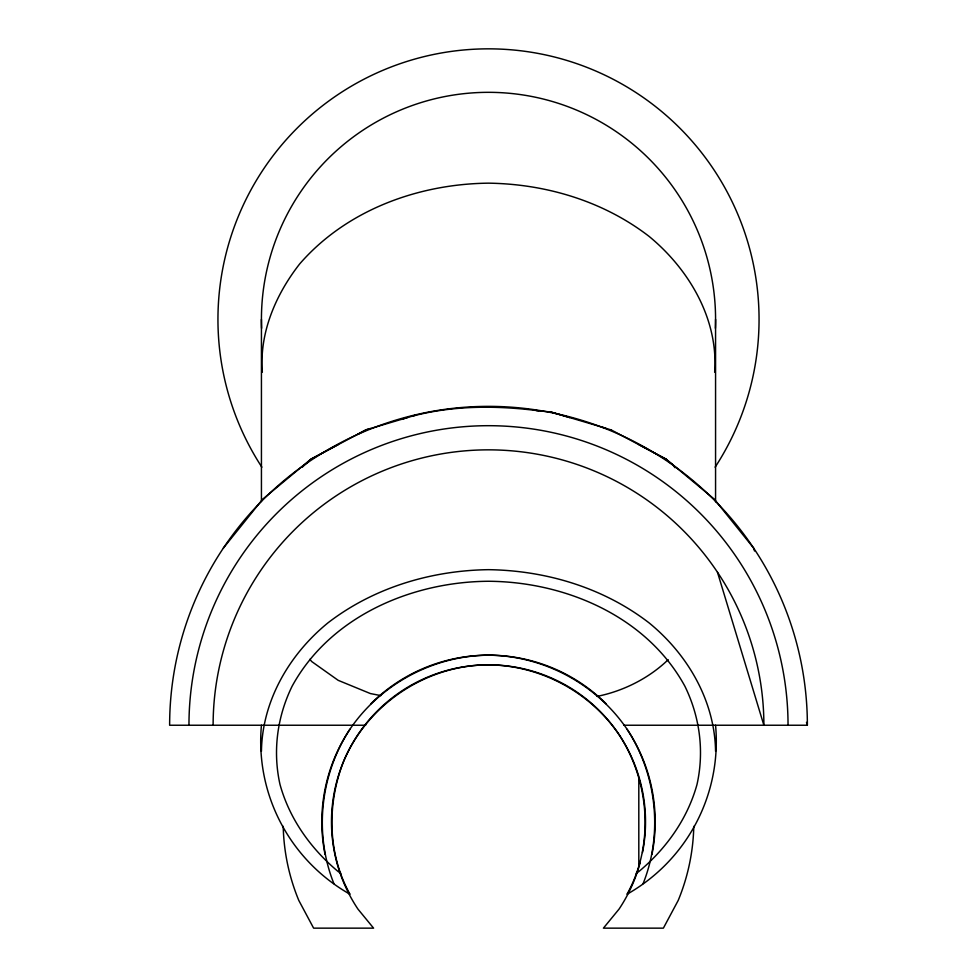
<?xml version="1.0" encoding="UTF-8"?>
<svg xmlns="http://www.w3.org/2000/svg" width="977" height="977" viewBox="0 0 977 977"><rect width="100%" height="100%" fill="white"/><g stroke="black" fill="none" stroke-linecap="round" stroke-linejoin="round"><path stroke-width="1.47" d="M715.567 725.239C721.844 794.325 687.307 860.078 626.978 894.273C654.529 845.032 649.705 781.405 619.052 734.631C590.035 691.875 540.171 665.227 488.5 664.848C426.314 664.885 367.267 704.332 343.44 761.767C326.831 804.169 327.49 854.191 350.022 894.273C289.693 860.078 255.156 794.325 261.433 725.239M643.086 883.697C663.2 833.393 656.727 774.492 627.087 729.257C596.275 683.876 543.346 655.579 488.5 655.176C433.654 655.579 380.725 683.876 349.913 729.257C320.273 774.492 313.8 833.393 333.914 883.697M261.433 751.325C262.227 700.741 289.326 654.382 327.93 622.874C373.715 587.604 431.089 570.483 488.5 569.664C545.911 570.483 603.285 587.604 649.07 622.874C687.674 654.382 714.773 700.741 715.567 751.325M714.663 372.2C718.522 319.247 689.054 269.237 649.07 236.373C603.285 201.103 545.911 183.981 488.5 183.163C418.254 183.945 346.505 209.994 299.695 263.9C275.758 294.48 259.235 332.839 262.337 372.2M302.443 467.03L310.869 459.214L338.189 444.62M223.367 548.085L262.703 499.162L310.857 459.19L366.021 429.795L370.393 428.512M668.195 659.683C648.862 678.319 623.411 691.069 597.094 696.393M636.186 873.304L638.811 871.582C666.155 848.744 687.429 819.056 696.992 784.507C704.417 751.301 699.825 716.739 684.901 686.245C646.786 616.426 565.475 581.742 488.5 581.266C411.525 581.742 330.214 616.426 292.099 686.245C277.175 716.739 272.583 751.301 280.008 784.507C289.571 819.056 310.845 848.744 338.189 871.582L340.814 873.304M357.887 434.228L366.057 429.868L407.153 417.655M412.453 416.153C453.365 405.284 496.902 405.431 538.693 410.804M401.608 419.365L415.884 415.066M279.129 725.239L169.632 725.239A318.868 318.868 0 0 1 488.5 406.371A318.868 318.868 0 0 1 807.368 725.239L697.871 725.239M280.008 725.239L365.654 725.239M623.79 725.239L696.992 725.239M536.446 410.596L550.955 412.025L569.847 417.594M380.859 695.612L370.393 693.56L338.189 680.334L311.748 661.576L309.868 659.328M550.955 412.025L605.838 428.244M601.685 427.059L610.943 429.868M610.979 429.795L666.143 459.19L714.297 499.162L753.633 548.085L754.513 550.991M665.093 458.653L672.738 464.661L675.022 467.727M638.811 444.608L666.143 459.19M806.489 722.333L807.368 725.239M717.472 572.241L763.88 725.239A275.38 275.38 0 0 0 488.5 449.847A275.38 275.38 0 0 0 213.12 725.239M715.567 319.406L715.567 501.787M638.811 779.084L638.811 864.645M261.433 319.406L261.433 501.531M693.78 826.322A205.329 205.329 0 0 1 678.197 900.44L663.383 928.15L603.42 928.15L619.052 909.098A157.016 157.016 0 0 0 640.167 862.483M283.22 826.322A205.329 205.329 0 0 0 298.803 900.44L313.617 928.15L373.58 928.15L357.948 909.098A157.016 157.016 0 0 1 457.871 667.865A157.016 157.016 0 0 1 642.5 852.494M261.885 467.201A270.556 270.556 0 0 1 310.869 115.323A270.556 270.556 0 0 1 666.131 115.323A270.556 270.556 0 0 1 715.115 467.201M261.604 328.296A227.067 227.067 0 0 1 488.5 92.326A227.067 227.067 0 0 1 715.396 328.296M627.087 729.257A166.676 166.676 0 0 1 651.977 854.374M325.023 854.374A166.676 166.676 0 0 1 349.913 729.257M370.637 704.002A166.676 166.676 0 0 1 606.363 704.002M188.964 725.239A299.536 299.536 0 0 1 488.5 425.691A299.536 299.536 0 0 1 788.036 725.239"/></g></svg>
